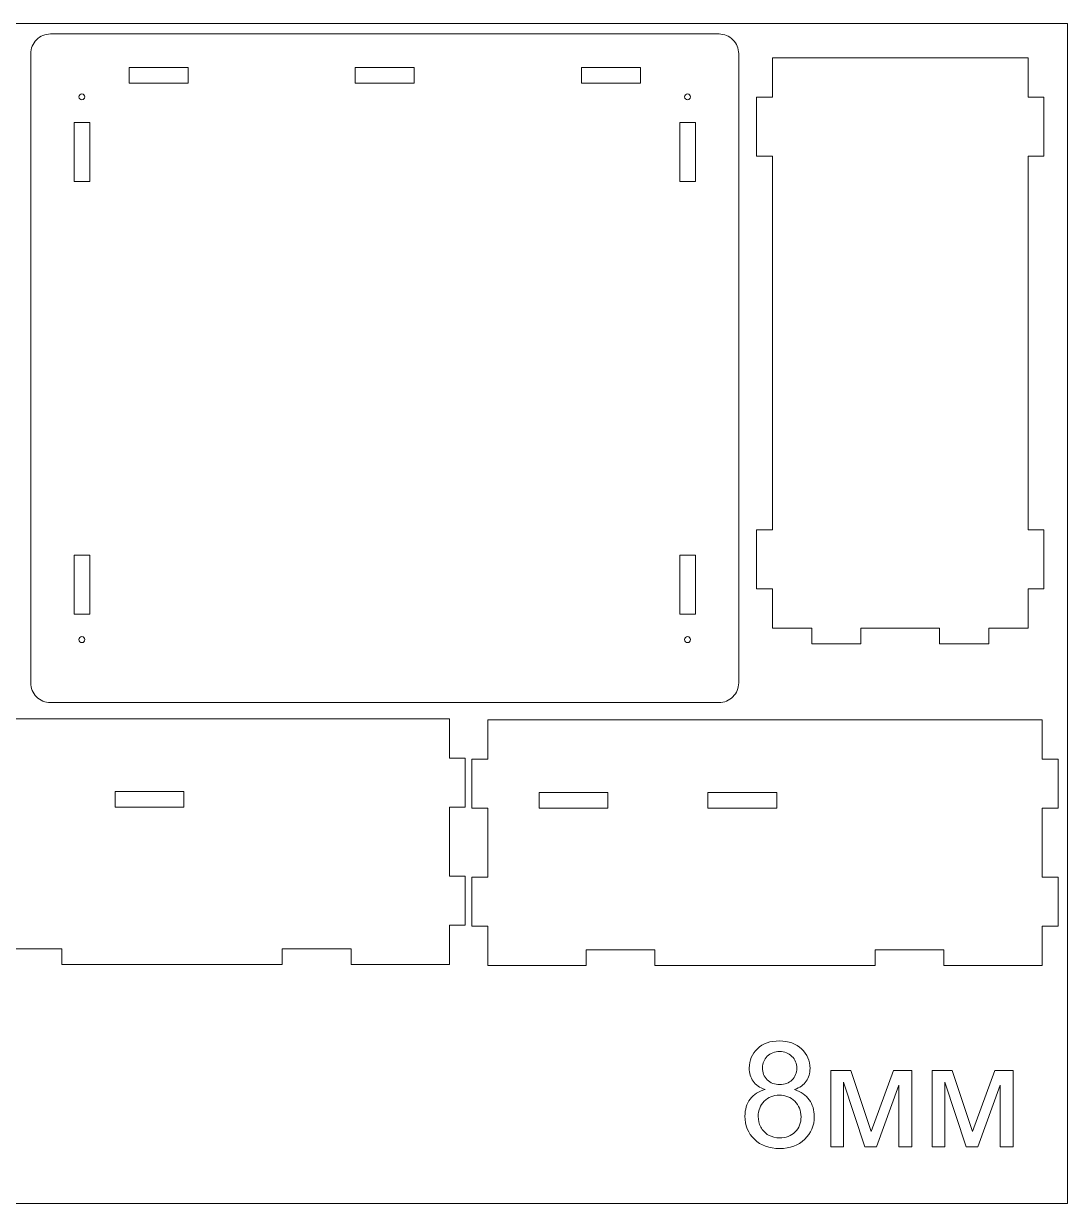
# Model space of a CAD drawing. Header units: centimetres. Extents: x -89 to 95, y -62 to 62.
# Drawn here: x -51.1 to 2, y 1.4 to 61.4 of the extents above; entities that cross this region are included whole.
import ezdxf

# ---------------------------------------------------------------- set-up
doc = ezdxf.new("R2010")
doc.units = ezdxf.units.CM
doc.header["$MEASUREMENT"] = 0
doc.layers.add('layer 1', color=7, linetype='Continuous')

msp = doc.modelspace()

# ---------------------------------------------------------------- linework, layer by layer
at = {"layer": 'layer 1', "color": 177, "lineweight": 9}
msp.add_open_spline([(-87.98653, 1.42901), (-87.98653, 1.42901), (2.01347, 1.42901), (2.01347, 1.42901), (2.01347, 1.42901), (2.01347, 1.42901), (2.01347, 61.42901), (2.01347, 61.42901), (2.01347, 61.42901), (2.01347, 61.42901), (-87.98653, 61.42901), (-87.98653, 61.42901), (-87.98653, 61.42901), (-87.98653, 61.42901), (-87.98653, 1.42901), (-87.98653, 1.42901), (-87.98653, 1.42901), (-87.98653, 1.42901), (-87.98653, 1.42901), (-87.98653, 1.42901)], degree=3, knots=[0, 0, 0, 0, 0.16666667, 0.16666667, 0.16666667, 0.16666667, 0.33333333, 0.33333333, 0.33333333, 0.33333333, 0.5, 0.5, 0.5, 0.5, 0.66666667, 0.66666667, 0.66666667, 0.66666667, 1, 1, 1, 1], dxfattribs=at)
at = {"layer": 'layer 1', "color": 250, "lineweight": 9}
for points, knots in [([(-50.70324, 27.9011), (-50.70324, 27.9011), (-50.70324, 59.9011), (-50.70324, 59.9011), (-50.70324, 59.9011), (-50.70341, 60.16614), (-50.59828, 60.4204), (-50.41098, 60.60794), (-50.41098, 60.60794), (-50.22368, 60.79548), (-49.96829, 60.90093), (-49.70324, 60.9011), (-49.70324, 60.9011), (-49.70324, 60.9011), (-15.70324, 60.9011), (-15.70324, 60.9011), (-15.70324, 60.9011), (-15.43819, 60.90126), (-15.18393, 60.79613), (-14.9964, 60.60884), (-14.9964, 60.60884), (-14.80886, 60.42154), (-14.70341, 60.16614), (-14.70324, 59.9011), (-14.70324, 59.9011), (-14.70324, 59.9011), (-14.70324, 27.9011), (-14.70324, 27.9011), (-14.70324, 27.9011), (-14.70307, 27.63605), (-14.8082, 27.38179), (-14.9955, 27.19425), (-14.9955, 27.19425), (-15.1828, 27.00672), (-15.43819, 26.90126), (-15.70324, 26.9011), (-15.70324, 26.9011), (-15.70324, 26.9011), (-49.70324, 26.9011), (-49.70324, 26.9011), (-49.70324, 26.9011), (-49.96829, 26.90093), (-50.22255, 27.00606), (-50.41008, 27.19336), (-50.41008, 27.19336), (-50.59762, 27.38066), (-50.70307, 27.63605), (-50.70324, 27.9011), (-50.70324, 27.9011), (-50.70324, 27.9011), (-50.70324, 27.9011), (-50.70324, 27.9011)], [0, 0, 0, 0, 0.07142857, 0.07142857, 0.07142857, 0.07142857, 0.14285714, 0.14285714, 0.14285714, 0.14285714, 0.21428571, 0.21428571, 0.21428571, 0.21428571, 0.28571429, 0.28571429, 0.28571429, 0.28571429, 0.35714286, 0.35714286, 0.35714286, 0.35714286, 0.42857143, 0.42857143, 0.42857143, 0.42857143, 0.5, 0.5, 0.5, 0.5, 0.57142857, 0.57142857, 0.57142857, 0.57142857, 0.64285714, 0.64285714, 0.64285714, 0.64285714, 0.71428571, 0.71428571, 0.71428571, 0.71428571, 0.78571429, 0.78571429, 0.78571429, 0.78571429, 0.85714286, 0.85714286, 0.85714286, 0.85714286, 1, 1, 1, 1]), ([(0.01061, 59.68123), (0.01061, 59.68123), (0.01061, 57.68123), (0.01061, 57.68123), (0.01061, 57.68123), (0.01061, 57.68123), (0.81061, 57.68123), (0.81061, 57.68123), (0.81061, 57.68123), (0.81061, 57.68123), (0.81061, 54.68123), (0.81061, 54.68123), (0.81061, 54.68123), (0.81061, 54.68123), (0.01061, 54.68123), (0.01061, 54.68123), (0.01061, 54.68123), (0.01061, 54.68123), (0.01061, 35.68123), (0.01061, 35.68123), (0.01061, 35.68123), (0.01061, 35.68123), (0.81061, 35.68123), (0.81061, 35.68123), (0.81061, 35.68123), (0.81061, 35.68123), (0.81061, 32.68123), (0.81061, 32.68123), (0.81061, 32.68123), (0.81061, 32.68123), (0.01061, 32.68123), (0.01061, 32.68123), (0.01061, 32.68123), (0.01061, 32.68123), (0.01061, 30.68123), (0.01061, 30.68123), (0.01061, 30.68123), (0.01061, 30.68123), (-1.98939, 30.68123), (-1.98939, 30.68123), (-1.98939, 30.68123), (-1.98939, 30.68123), (-1.98939, 29.88123), (-1.98939, 29.88123), (-1.98939, 29.88123), (-1.98939, 29.88123), (-4.48939, 29.88123), (-4.48939, 29.88123), (-4.48939, 29.88123), (-4.48939, 29.88123), (-4.48939, 30.68123), (-4.48939, 30.68123), (-4.48939, 30.68123), (-4.48939, 30.68123), (-8.48939, 30.68123), (-8.48939, 30.68123), (-8.48939, 30.68123), (-8.48939, 30.68123), (-8.48939, 29.88123), (-8.48939, 29.88123), (-8.48939, 29.88123), (-8.48939, 29.88123), (-10.98939, 29.88123), (-10.98939, 29.88123), (-10.98939, 29.88123), (-10.98939, 29.88123), (-10.98939, 30.68123), (-10.98939, 30.68123), (-10.98939, 30.68123), (-10.98939, 30.68123), (-12.98939, 30.68123), (-12.98939, 30.68123), (-12.98939, 30.68123), (-12.98939, 30.68123), (-12.98939, 32.68123), (-12.98939, 32.68123), (-12.98939, 32.68123), (-12.98939, 32.68123), (-13.78939, 32.68123), (-13.78939, 32.68123), (-13.78939, 32.68123), (-13.78939, 32.68123), (-13.78939, 35.68123), (-13.78939, 35.68123), (-13.78939, 35.68123), (-13.78939, 35.68123), (-12.98939, 35.68123), (-12.98939, 35.68123), (-12.98939, 35.68123), (-12.98939, 35.68123), (-12.98939, 54.68123), (-12.98939, 54.68123), (-12.98939, 54.68123), (-12.98939, 54.68123), (-13.78939, 54.68123), (-13.78939, 54.68123), (-13.78939, 54.68123), (-13.78939, 54.68123), (-13.78939, 57.68123), (-13.78939, 57.68123), (-13.78939, 57.68123), (-13.78939, 57.68123), (-12.98939, 57.68123), (-12.98939, 57.68123), (-12.98939, 57.68123), (-12.98939, 57.68123), (-12.98939, 59.68123), (-12.98939, 59.68123), (-12.98939, 59.68123), (-12.98939, 59.68123), (0.01061, 59.68123), (0.01061, 59.68123), (0.01061, 59.68123), (0.01061, 59.68123), (0.01061, 59.68123), (0.01061, 59.68123)], [0, 0, 0, 0, 0.03333333, 0.03333333, 0.03333333, 0.03333333, 0.06666667, 0.06666667, 0.06666667, 0.06666667, 0.1, 0.1, 0.1, 0.1, 0.13333333, 0.13333333, 0.13333333, 0.13333333, 0.16666667, 0.16666667, 0.16666667, 0.16666667, 0.2, 0.2, 0.2, 0.2, 0.23333333, 0.23333333, 0.23333333, 0.23333333, 0.26666667, 0.26666667, 0.26666667, 0.26666667, 0.3, 0.3, 0.3, 0.3, 0.33333333, 0.33333333, 0.33333333, 0.33333333, 0.36666667, 0.36666667, 0.36666667, 0.36666667, 0.4, 0.4, 0.4, 0.4, 0.43333333, 0.43333333, 0.43333333, 0.43333333, 0.46666667, 0.46666667, 0.46666667, 0.46666667, 0.5, 0.5, 0.5, 0.5, 0.53333333, 0.53333333, 0.53333333, 0.53333333, 0.56666667, 0.56666667, 0.56666667, 0.56666667, 0.6, 0.6, 0.6, 0.6, 0.63333333, 0.63333333, 0.63333333, 0.63333333, 0.66666667, 0.66666667, 0.66666667, 0.66666667, 0.7, 0.7, 0.7, 0.7, 0.73333333, 0.73333333, 0.73333333, 0.73333333, 0.76666667, 0.76666667, 0.76666667, 0.76666667, 0.8, 0.8, 0.8, 0.8, 0.83333333, 0.83333333, 0.83333333, 0.83333333, 0.86666667, 0.86666667, 0.86666667, 0.86666667, 0.9, 0.9, 0.9, 0.9, 0.93333333, 0.93333333, 0.93333333, 0.93333333, 1, 1, 1, 1]), ([(-57.61409, 15.57781), (-57.61409, 15.57781), (-57.61409, 15.57781), (-57.61409, 15.57781), (-57.61409, 15.57781), (-57.61409, 15.57781), (-58.41409, 15.57781), (-58.41409, 15.57781), (-58.41409, 15.57781), (-58.41409, 15.57781), (-58.41409, 15.57781), (-58.41409, 15.57781), (-58.41409, 15.57781), (-58.41409, 15.57781), (-58.41409, 18.07781), (-58.41409, 18.07781), (-58.41409, 18.07781), (-58.41409, 18.07781), (-58.41409, 18.07781), (-58.41409, 18.07781), (-58.41409, 18.07781), (-58.41409, 18.07781), (-57.61409, 18.07781), (-57.61409, 18.07781), (-57.61409, 18.07781), (-57.61409, 18.07781), (-57.61409, 18.07781), (-57.61409, 18.07781), (-57.61409, 18.07781), (-57.61409, 18.07781), (-57.61409, 21.57781), (-57.61409, 21.57781), (-57.61409, 21.57781), (-57.61409, 21.57781), (-57.61409, 21.57781), (-57.61409, 21.57781), (-57.61409, 21.57781), (-57.61409, 21.57781), (-58.41409, 21.57781), (-58.41409, 21.57781), (-58.41409, 21.57781), (-58.41409, 21.57781), (-58.41409, 21.57781), (-58.41409, 21.57781), (-58.41409, 21.57781), (-58.41409, 21.57781), (-58.41409, 24.07781), (-58.41409, 24.07781), (-58.41409, 24.07781), (-58.41409, 24.07781), (-58.41409, 24.07781), (-58.41409, 24.07781), (-58.41409, 24.07781), (-58.41409, 24.07781), (-57.61409, 24.07781), (-57.61409, 24.07781), (-57.61409, 24.07781), (-57.61409, 24.07781), (-57.61409, 24.07781), (-57.61409, 24.07781), (-57.61409, 24.07781), (-57.61409, 24.07781), (-57.61409, 26.07781), (-57.61409, 26.07781), (-57.61409, 26.07781), (-57.61409, 26.07781), (-57.61409, 26.07781), (-57.61409, 26.07781), (-57.61409, 26.07781), (-57.61409, 26.07781), (-29.41409, 26.07781), (-29.41409, 26.07781), (-29.41409, 26.07781), (-29.41409, 26.07781), (-29.41409, 26.07781), (-29.41409, 26.07781), (-29.41409, 26.07781), (-29.41409, 26.07781), (-29.41409, 24.07781), (-29.41409, 24.07781), (-29.41409, 24.07781), (-29.41409, 24.07781), (-29.41409, 24.07781), (-29.41409, 24.07781), (-29.41409, 24.07781), (-29.41409, 24.07781), (-28.61409, 24.07781), (-28.61409, 24.07781), (-28.61409, 24.07781), (-28.61409, 24.07781), (-28.61409, 24.07781), (-28.61409, 24.07781), (-28.61409, 24.07781), (-28.61409, 24.07781), (-28.61409, 21.57781), (-28.61409, 21.57781), (-28.61409, 21.57781), (-28.61409, 21.57781), (-28.61409, 21.57781), (-28.61409, 21.57781), (-28.61409, 21.57781), (-28.61409, 21.57781), (-29.41409, 21.57781), (-29.41409, 21.57781), (-29.41409, 21.57781), (-29.41409, 21.57781), (-29.41409, 21.57781), (-29.41409, 21.57781), (-29.41409, 21.57781), (-29.41409, 21.57781), (-29.41409, 18.07781), (-29.41409, 18.07781), (-29.41409, 18.07781), (-29.41409, 18.07781), (-29.41409, 18.07781), (-29.41409, 18.07781), (-29.41409, 18.07781), (-29.41409, 18.07781), (-28.61409, 18.07781), (-28.61409, 18.07781), (-28.61409, 18.07781), (-28.61409, 18.07781), (-28.61409, 18.07781), (-28.61409, 18.07781), (-28.61409, 18.07781), (-28.61409, 18.07781), (-28.61409, 15.57781), (-28.61409, 15.57781), (-28.61409, 15.57781), (-28.61409, 15.57781), (-28.61409, 15.57781), (-28.61409, 15.57781), (-28.61409, 15.57781), (-28.61409, 15.57781), (-29.41409, 15.57781), (-29.41409, 15.57781), (-29.41409, 15.57781), (-29.41409, 15.57781), (-29.41409, 15.57781), (-29.41409, 15.57781), (-29.41409, 15.57781), (-29.41409, 15.57781), (-29.41409, 13.57781), (-29.41409, 13.57781), (-29.41409, 13.57781), (-29.41409, 13.57781), (-29.41409, 13.57781), (-29.41409, 13.57781), (-29.41409, 13.57781), (-29.41409, 13.57781), (-34.41409, 13.57781), (-34.41409, 13.57781), (-34.41409, 13.57781), (-34.41409, 13.57781), (-34.41409, 13.57781), (-34.41409, 13.57781), (-34.41409, 13.57781), (-34.41409, 13.57781), (-34.41409, 14.37781), (-34.41409, 14.37781), (-34.41409, 14.37781), (-34.41409, 14.37781), (-34.41409, 14.37781), (-34.41409, 14.37781), (-34.41409, 14.37781), (-34.41409, 14.37781), (-37.91409, 14.37781), (-37.91409, 14.37781), (-37.91409, 14.37781), (-37.91409, 14.37781), (-37.91409, 14.37781), (-37.91409, 14.37781), (-37.91409, 14.37781), (-37.91409, 14.37781), (-37.91409, 13.57781), (-37.91409, 13.57781), (-37.91409, 13.57781), (-37.91409, 13.57781), (-37.91409, 13.57781), (-37.91409, 13.57781), (-37.91409, 13.57781), (-37.91409, 13.57781), (-49.11409, 13.57781), (-49.11409, 13.57781), (-49.11409, 13.57781), (-49.11409, 13.57781), (-49.11409, 13.57781), (-49.11409, 13.57781), (-49.11409, 13.57781), (-49.11409, 13.57781), (-49.11409, 14.37781), (-49.11409, 14.37781), (-49.11409, 14.37781), (-49.11409, 14.37781), (-49.11409, 14.37781), (-49.11409, 14.37781), (-49.11409, 14.37781), (-49.11409, 14.37781), (-52.61409, 14.37781), (-52.61409, 14.37781), (-52.61409, 14.37781), (-52.61409, 14.37781), (-52.61409, 14.37781), (-52.61409, 14.37781), (-52.61409, 14.37781), (-52.61409, 14.37781), (-52.61409, 13.57781), (-52.61409, 13.57781), (-52.61409, 13.57781), (-52.61409, 13.57781), (-52.61409, 13.57781), (-52.61409, 13.57781), (-52.61409, 13.57781), (-52.61409, 13.57781), (-57.61409, 13.57781), (-57.61409, 13.57781), (-57.61409, 13.57781), (-57.61409, 13.57781), (-57.61409, 15.57781), (-57.61409, 15.57781)], [0, 0, 0, 0, 0.01785714, 0.01785714, 0.01785714, 0.01785714, 0.03571429, 0.03571429, 0.03571429, 0.03571429, 0.05357143, 0.05357143, 0.05357143, 0.05357143, 0.07142857, 0.07142857, 0.07142857, 0.07142857, 0.08928571, 0.08928571, 0.08928571, 0.08928571, 0.10714286, 0.10714286, 0.10714286, 0.10714286, 0.125, 0.125, 0.125, 0.125, 0.14285714, 0.14285714, 0.14285714, 0.14285714, 0.16071429, 0.16071429, 0.16071429, 0.16071429, 0.17857143, 0.17857143, 0.17857143, 0.17857143, 0.19642857, 0.19642857, 0.19642857, 0.19642857, 0.21428571, 0.21428571, 0.21428571, 0.21428571, 0.23214286, 0.23214286, 0.23214286, 0.23214286, 0.25, 0.25, 0.25, 0.25, 0.26785714, 0.26785714, 0.26785714, 0.26785714, 0.28571429, 0.28571429, 0.28571429, 0.28571429, 0.30357143, 0.30357143, 0.30357143, 0.30357143, 0.32142857, 0.32142857, 0.32142857, 0.32142857, 0.33928571, 0.33928571, 0.33928571, 0.33928571, 0.35714286, 0.35714286, 0.35714286, 0.35714286, 0.375, 0.375, 0.375, 0.375, 0.39285714, 0.39285714, 0.39285714, 0.39285714, 0.41071429, 0.41071429, 0.41071429, 0.41071429, 0.42857143, 0.42857143, 0.42857143, 0.42857143, 0.44642857, 0.44642857, 0.44642857, 0.44642857, 0.46428571, 0.46428571, 0.46428571, 0.46428571, 0.48214286, 0.48214286, 0.48214286, 0.48214286, 0.5, 0.5, 0.5, 0.5, 0.51785714, 0.51785714, 0.51785714, 0.51785714, 0.53571429, 0.53571429, 0.53571429, 0.53571429, 0.55357143, 0.55357143, 0.55357143, 0.55357143, 0.57142857, 0.57142857, 0.57142857, 0.57142857, 0.58928571, 0.58928571, 0.58928571, 0.58928571, 0.60714286, 0.60714286, 0.60714286, 0.60714286, 0.625, 0.625, 0.625, 0.625, 0.64285714, 0.64285714, 0.64285714, 0.64285714, 0.66071429, 0.66071429, 0.66071429, 0.66071429, 0.67857143, 0.67857143, 0.67857143, 0.67857143, 0.69642857, 0.69642857, 0.69642857, 0.69642857, 0.71428571, 0.71428571, 0.71428571, 0.71428571, 0.73214286, 0.73214286, 0.73214286, 0.73214286, 0.75, 0.75, 0.75, 0.75, 0.76785714, 0.76785714, 0.76785714, 0.76785714, 0.78571429, 0.78571429, 0.78571429, 0.78571429, 0.80357143, 0.80357143, 0.80357143, 0.80357143, 0.82142857, 0.82142857, 0.82142857, 0.82142857, 0.83928571, 0.83928571, 0.83928571, 0.83928571, 0.85714286, 0.85714286, 0.85714286, 0.85714286, 0.875, 0.875, 0.875, 0.875, 0.89285714, 0.89285714, 0.89285714, 0.89285714, 0.91071429, 0.91071429, 0.91071429, 0.91071429, 0.92857143, 0.92857143, 0.92857143, 0.92857143, 0.94642857, 0.94642857, 0.94642857, 0.94642857, 0.96428571, 0.96428571, 0.96428571, 0.96428571, 1, 1, 1, 1]), ([(-27.46447, 15.52113), (-27.46447, 15.52113), (-27.46447, 15.52113), (-27.46447, 15.52113), (-27.46447, 15.52113), (-27.46447, 15.52113), (-28.26447, 15.52113), (-28.26447, 15.52113), (-28.26447, 15.52113), (-28.26447, 15.52113), (-28.26447, 15.52113), (-28.26447, 15.52113), (-28.26447, 15.52113), (-28.26447, 15.52113), (-28.26447, 18.02113), (-28.26447, 18.02113), (-28.26447, 18.02113), (-28.26447, 18.02113), (-28.26447, 18.02113), (-28.26447, 18.02113), (-28.26447, 18.02113), (-28.26447, 18.02113), (-27.46447, 18.02113), (-27.46447, 18.02113), (-27.46447, 18.02113), (-27.46447, 18.02113), (-27.46447, 18.02113), (-27.46447, 18.02113), (-27.46447, 18.02113), (-27.46447, 18.02113), (-27.46447, 21.52113), (-27.46447, 21.52113), (-27.46447, 21.52113), (-27.46447, 21.52113), (-27.46447, 21.52113), (-27.46447, 21.52113), (-27.46447, 21.52113), (-27.46447, 21.52113), (-28.26447, 21.52113), (-28.26447, 21.52113), (-28.26447, 21.52113), (-28.26447, 21.52113), (-28.26447, 21.52113), (-28.26447, 21.52113), (-28.26447, 21.52113), (-28.26447, 21.52113), (-28.26447, 24.02113), (-28.26447, 24.02113), (-28.26447, 24.02113), (-28.26447, 24.02113), (-28.26447, 24.02113), (-28.26447, 24.02113), (-28.26447, 24.02113), (-28.26447, 24.02113), (-27.46447, 24.02113), (-27.46447, 24.02113), (-27.46447, 24.02113), (-27.46447, 24.02113), (-27.46447, 24.02113), (-27.46447, 24.02113), (-27.46447, 24.02113), (-27.46447, 24.02113), (-27.46447, 26.02113), (-27.46447, 26.02113), (-27.46447, 26.02113), (-27.46447, 26.02113), (-27.46447, 26.02113), (-27.46447, 26.02113), (-27.46447, 26.02113), (-27.46447, 26.02113), (0.73553, 26.02113), (0.73553, 26.02113), (0.73553, 26.02113), (0.73553, 26.02113), (0.73553, 26.02113), (0.73553, 26.02113), (0.73553, 26.02113), (0.73553, 26.02113), (0.73553, 24.02113), (0.73553, 24.02113), (0.73553, 24.02113), (0.73553, 24.02113), (0.73553, 24.02113), (0.73553, 24.02113), (0.73553, 24.02113), (0.73553, 24.02113), (1.53553, 24.02113), (1.53553, 24.02113), (1.53553, 24.02113), (1.53553, 24.02113), (1.53553, 24.02113), (1.53553, 24.02113), (1.53553, 24.02113), (1.53553, 24.02113), (1.53553, 21.52113), (1.53553, 21.52113), (1.53553, 21.52113), (1.53553, 21.52113), (1.53553, 21.52113), (1.53553, 21.52113), (1.53553, 21.52113), (1.53553, 21.52113), (0.73553, 21.52113), (0.73553, 21.52113), (0.73553, 21.52113), (0.73553, 21.52113), (0.73553, 21.52113), (0.73553, 21.52113), (0.73553, 21.52113), (0.73553, 21.52113), (0.73553, 18.02113), (0.73553, 18.02113), (0.73553, 18.02113), (0.73553, 18.02113), (0.73553, 18.02113), (0.73553, 18.02113), (0.73553, 18.02113), (0.73553, 18.02113), (1.53553, 18.02113), (1.53553, 18.02113), (1.53553, 18.02113), (1.53553, 18.02113), (1.53553, 18.02113), (1.53553, 18.02113), (1.53553, 18.02113), (1.53553, 18.02113), (1.53553, 15.52113), (1.53553, 15.52113), (1.53553, 15.52113), (1.53553, 15.52113), (1.53553, 15.52113), (1.53553, 15.52113), (1.53553, 15.52113), (1.53553, 15.52113), (0.73553, 15.52113), (0.73553, 15.52113), (0.73553, 15.52113), (0.73553, 15.52113), (0.73553, 15.52113), (0.73553, 15.52113), (0.73553, 15.52113), (0.73553, 15.52113), (0.73553, 13.52113), (0.73553, 13.52113), (0.73553, 13.52113), (0.73553, 13.52113), (0.73553, 13.52113), (0.73553, 13.52113), (0.73553, 13.52113), (0.73553, 13.52113), (-4.26447, 13.52113), (-4.26447, 13.52113), (-4.26447, 13.52113), (-4.26447, 13.52113), (-4.26447, 13.52113), (-4.26447, 13.52113), (-4.26447, 13.52113), (-4.26447, 13.52113), (-4.26447, 14.32113), (-4.26447, 14.32113), (-4.26447, 14.32113), (-4.26447, 14.32113), (-4.26447, 14.32113), (-4.26447, 14.32113), (-4.26447, 14.32113), (-4.26447, 14.32113), (-7.76447, 14.32113), (-7.76447, 14.32113), (-7.76447, 14.32113), (-7.76447, 14.32113), (-7.76447, 14.32113), (-7.76447, 14.32113), (-7.76447, 14.32113), (-7.76447, 14.32113), (-7.76447, 13.52113), (-7.76447, 13.52113), (-7.76447, 13.52113), (-7.76447, 13.52113), (-7.76447, 13.52113), (-7.76447, 13.52113), (-7.76447, 13.52113), (-7.76447, 13.52113), (-18.96447, 13.52113), (-18.96447, 13.52113), (-18.96447, 13.52113), (-18.96447, 13.52113), (-18.96447, 13.52113), (-18.96447, 13.52113), (-18.96447, 13.52113), (-18.96447, 13.52113), (-18.96447, 14.32113), (-18.96447, 14.32113), (-18.96447, 14.32113), (-18.96447, 14.32113), (-18.96447, 14.32113), (-18.96447, 14.32113), (-18.96447, 14.32113), (-18.96447, 14.32113), (-22.46447, 14.32113), (-22.46447, 14.32113), (-22.46447, 14.32113), (-22.46447, 14.32113), (-22.46447, 14.32113), (-22.46447, 14.32113), (-22.46447, 14.32113), (-22.46447, 14.32113), (-22.46447, 13.52113), (-22.46447, 13.52113), (-22.46447, 13.52113), (-22.46447, 13.52113), (-22.46447, 13.52113), (-22.46447, 13.52113), (-22.46447, 13.52113), (-22.46447, 13.52113), (-27.46447, 13.52113), (-27.46447, 13.52113), (-27.46447, 13.52113), (-27.46447, 13.52113), (-27.46447, 15.52113), (-27.46447, 15.52113)], [0, 0, 0, 0, 0.01785714, 0.01785714, 0.01785714, 0.01785714, 0.03571429, 0.03571429, 0.03571429, 0.03571429, 0.05357143, 0.05357143, 0.05357143, 0.05357143, 0.07142857, 0.07142857, 0.07142857, 0.07142857, 0.08928571, 0.08928571, 0.08928571, 0.08928571, 0.10714286, 0.10714286, 0.10714286, 0.10714286, 0.125, 0.125, 0.125, 0.125, 0.14285714, 0.14285714, 0.14285714, 0.14285714, 0.16071429, 0.16071429, 0.16071429, 0.16071429, 0.17857143, 0.17857143, 0.17857143, 0.17857143, 0.19642857, 0.19642857, 0.19642857, 0.19642857, 0.21428571, 0.21428571, 0.21428571, 0.21428571, 0.23214286, 0.23214286, 0.23214286, 0.23214286, 0.25, 0.25, 0.25, 0.25, 0.26785714, 0.26785714, 0.26785714, 0.26785714, 0.28571429, 0.28571429, 0.28571429, 0.28571429, 0.30357143, 0.30357143, 0.30357143, 0.30357143, 0.32142857, 0.32142857, 0.32142857, 0.32142857, 0.33928571, 0.33928571, 0.33928571, 0.33928571, 0.35714286, 0.35714286, 0.35714286, 0.35714286, 0.375, 0.375, 0.375, 0.375, 0.39285714, 0.39285714, 0.39285714, 0.39285714, 0.41071429, 0.41071429, 0.41071429, 0.41071429, 0.42857143, 0.42857143, 0.42857143, 0.42857143, 0.44642857, 0.44642857, 0.44642857, 0.44642857, 0.46428571, 0.46428571, 0.46428571, 0.46428571, 0.48214286, 0.48214286, 0.48214286, 0.48214286, 0.5, 0.5, 0.5, 0.5, 0.51785714, 0.51785714, 0.51785714, 0.51785714, 0.53571429, 0.53571429, 0.53571429, 0.53571429, 0.55357143, 0.55357143, 0.55357143, 0.55357143, 0.57142857, 0.57142857, 0.57142857, 0.57142857, 0.58928571, 0.58928571, 0.58928571, 0.58928571, 0.60714286, 0.60714286, 0.60714286, 0.60714286, 0.625, 0.625, 0.625, 0.625, 0.64285714, 0.64285714, 0.64285714, 0.64285714, 0.66071429, 0.66071429, 0.66071429, 0.66071429, 0.67857143, 0.67857143, 0.67857143, 0.67857143, 0.69642857, 0.69642857, 0.69642857, 0.69642857, 0.71428571, 0.71428571, 0.71428571, 0.71428571, 0.73214286, 0.73214286, 0.73214286, 0.73214286, 0.75, 0.75, 0.75, 0.75, 0.76785714, 0.76785714, 0.76785714, 0.76785714, 0.78571429, 0.78571429, 0.78571429, 0.78571429, 0.80357143, 0.80357143, 0.80357143, 0.80357143, 0.82142857, 0.82142857, 0.82142857, 0.82142857, 0.83928571, 0.83928571, 0.83928571, 0.83928571, 0.85714286, 0.85714286, 0.85714286, 0.85714286, 0.875, 0.875, 0.875, 0.875, 0.89285714, 0.89285714, 0.89285714, 0.89285714, 0.91071429, 0.91071429, 0.91071429, 0.91071429, 0.92857143, 0.92857143, 0.92857143, 0.92857143, 0.94642857, 0.94642857, 0.94642857, 0.94642857, 0.96428571, 0.96428571, 0.96428571, 0.96428571, 1, 1, 1, 1]), ([(-13.36263, 7.2165), (-13.63597, 7.31635), (-13.83816, 7.45988), (-13.97046, 7.64461), (-13.97046, 7.64461), (-14.10152, 7.83058), (-14.16767, 8.05274), (-14.16767, 8.3111), (-14.16767, 8.3111), (-14.16767, 8.70177), (-14.02788, 9.02877), (-13.7483, 9.29462), (-13.7483, 9.29462), (-13.46747, 9.56048), (-13.09553, 9.69402), (-12.62998, 9.69402), (-12.62998, 9.69402), (-12.16318, 9.69402), (-11.78625, 9.55798), (-11.50168, 9.28589), (-11.50168, 9.28589), (-11.2171, 9.0138), (-11.07482, 8.68304), (-11.07482, 8.29238), (-11.07482, 8.29238), (-11.07482, 8.04401), (-11.13972, 7.82683), (-11.26953, 7.64336), (-11.26953, 7.64336), (-11.39933, 7.45864), (-11.59653, 7.31635), (-11.86238, 7.2165), (-11.86238, 7.2165), (-11.53413, 7.10916), (-11.28575, 6.93692), (-11.11476, 6.69728), (-11.11476, 6.69728), (-10.94377, 6.45889), (-10.85764, 6.17432), (-10.85764, 5.84232), (-10.85764, 5.84232), (-10.85764, 5.38425), (-11.0199, 4.99983), (-11.34316, 4.6878), (-11.34316, 4.6878), (-11.66768, 4.37577), (-12.09329, 4.21976), (-12.62124, 4.21976), (-12.62124, 4.21976), (-13.1492, 4.21976), (-13.57481, 4.37577), (-13.89932, 4.68905), (-13.89932, 4.68905), (-14.22259, 5.00233), (-14.38484, 5.39299), (-14.38484, 5.86104), (-14.38484, 5.86104), (-14.38484, 6.20926), (-14.29622, 6.50132), (-14.11899, 6.73597), (-14.11899, 6.73597), (-13.94176, 6.97187), (-13.68964, 7.13163), (-13.36263, 7.2165)], [0, 0, 0, 0, 0.05882353, 0.05882353, 0.05882353, 0.05882353, 0.11764706, 0.11764706, 0.11764706, 0.11764706, 0.17647059, 0.17647059, 0.17647059, 0.17647059, 0.23529412, 0.23529412, 0.23529412, 0.23529412, 0.29411765, 0.29411765, 0.29411765, 0.29411765, 0.35294118, 0.35294118, 0.35294118, 0.35294118, 0.41176471, 0.41176471, 0.41176471, 0.41176471, 0.47058824, 0.47058824, 0.47058824, 0.47058824, 0.52941176, 0.52941176, 0.52941176, 0.52941176, 0.58823529, 0.58823529, 0.58823529, 0.58823529, 0.64705882, 0.64705882, 0.64705882, 0.64705882, 0.70588235, 0.70588235, 0.70588235, 0.70588235, 0.76470588, 0.76470588, 0.76470588, 0.76470588, 0.82352941, 0.82352941, 0.82352941, 0.82352941, 0.88235294, 0.88235294, 0.88235294, 0.88235294, 1, 1, 1, 1]), ([(-13.49368, 8.33482), (-13.49368, 8.0802), (-13.41255, 7.87301), (-13.25155, 7.712), (-13.25155, 7.712), (-13.08929, 7.551), (-12.87711, 7.46987), (-12.61375, 7.46987), (-12.61375, 7.46987), (-12.35789, 7.46987), (-12.1507, 7.54975), (-11.98969, 7.70951), (-11.98969, 7.70951), (-11.82868, 7.86927), (-11.74881, 8.06522), (-11.74881, 8.29737), (-11.74881, 8.29737), (-11.74881, 8.53951), (-11.83118, 8.74295), (-11.99718, 8.90771), (-11.99718, 8.90771), (-12.16193, 9.07246), (-12.37037, 9.15483), (-12.62124, 9.15483), (-12.62124, 9.15483), (-12.87461, 9.15483), (-13.08305, 9.07371), (-13.2478, 8.9127), (-13.2478, 8.9127), (-13.41131, 8.75169), (-13.49368, 8.55948), (-13.49368, 8.33482)], [0, 0, 0, 0, 0.11111111, 0.11111111, 0.11111111, 0.11111111, 0.22222222, 0.22222222, 0.22222222, 0.22222222, 0.33333333, 0.33333333, 0.33333333, 0.33333333, 0.44444444, 0.44444444, 0.44444444, 0.44444444, 0.55555556, 0.55555556, 0.55555556, 0.55555556, 0.66666667, 0.66666667, 0.66666667, 0.66666667, 0.77777778, 0.77777778, 0.77777778, 0.77777778, 1, 1, 1, 1]), ([(-10.01017, 8.19628), (-10.01017, 8.19628), (-8.99669, 8.19628), (-8.99669, 8.19628), (-8.99669, 8.19628), (-8.99669, 8.19628), (-7.96949, 5.08595), (-7.96949, 5.08595), (-7.96949, 5.08595), (-7.96949, 5.08595), (-6.83244, 8.19628), (-6.83244, 8.19628), (-6.83244, 8.19628), (-6.83244, 8.19628), (-5.89136, 8.19628), (-5.89136, 8.19628), (-5.89136, 8.19628), (-5.89136, 8.19628), (-5.89136, 4.30962), (-5.89136, 4.30962), (-5.89136, 4.30962), (-5.89136, 4.30962), (-6.55037, 4.30962), (-6.55037, 4.30962), (-6.55037, 4.30962), (-6.55037, 4.30962), (-6.55037, 7.43867), (-6.55037, 7.43867), (-6.55037, 7.43867), (-6.55037, 7.43867), (-7.6949, 4.30962), (-7.6949, 4.30962), (-7.6949, 4.30962), (-7.6949, 4.30962), (-8.28401, 4.30962), (-8.28401, 4.30962), (-8.28401, 4.30962), (-8.28401, 4.30962), (-9.36614, 7.58844), (-9.36614, 7.58844), (-9.36614, 7.58844), (-9.36614, 7.58844), (-9.36614, 4.30962), (-9.36614, 4.30962), (-9.36614, 4.30962), (-9.36614, 4.30962), (-10.01017, 4.30962), (-10.01017, 4.30962), (-10.01017, 4.30962), (-10.01017, 4.30962), (-10.01017, 8.19628), (-10.01017, 8.19628)], [0, 0, 0, 0, 0.07142857, 0.07142857, 0.07142857, 0.07142857, 0.14285714, 0.14285714, 0.14285714, 0.14285714, 0.21428571, 0.21428571, 0.21428571, 0.21428571, 0.28571429, 0.28571429, 0.28571429, 0.28571429, 0.35714286, 0.35714286, 0.35714286, 0.35714286, 0.42857143, 0.42857143, 0.42857143, 0.42857143, 0.5, 0.5, 0.5, 0.5, 0.57142857, 0.57142857, 0.57142857, 0.57142857, 0.64285714, 0.64285714, 0.64285714, 0.64285714, 0.71428571, 0.71428571, 0.71428571, 0.71428571, 0.78571429, 0.78571429, 0.78571429, 0.78571429, 0.85714286, 0.85714286, 0.85714286, 0.85714286, 1, 1, 1, 1]), ([(-4.86166, 8.19628), (-4.86166, 8.19628), (-3.84818, 8.19628), (-3.84818, 8.19628), (-3.84818, 8.19628), (-3.84818, 8.19628), (-2.82098, 5.08595), (-2.82098, 5.08595), (-2.82098, 5.08595), (-2.82098, 5.08595), (-1.68393, 8.19628), (-1.68393, 8.19628), (-1.68393, 8.19628), (-1.68393, 8.19628), (-0.74285, 8.19628), (-0.74285, 8.19628), (-0.74285, 8.19628), (-0.74285, 8.19628), (-0.74285, 4.30962), (-0.74285, 4.30962), (-0.74285, 4.30962), (-0.74285, 4.30962), (-1.40186, 4.30962), (-1.40186, 4.30962), (-1.40186, 4.30962), (-1.40186, 4.30962), (-1.40186, 7.43867), (-1.40186, 7.43867), (-1.40186, 7.43867), (-1.40186, 7.43867), (-2.54639, 4.30962), (-2.54639, 4.30962), (-2.54639, 4.30962), (-2.54639, 4.30962), (-3.1355, 4.30962), (-3.1355, 4.30962), (-3.1355, 4.30962), (-3.1355, 4.30962), (-4.21763, 7.58844), (-4.21763, 7.58844), (-4.21763, 7.58844), (-4.21763, 7.58844), (-4.21763, 4.30962), (-4.21763, 4.30962), (-4.21763, 4.30962), (-4.21763, 4.30962), (-4.86166, 4.30962), (-4.86166, 4.30962), (-4.86166, 4.30962), (-4.86166, 4.30962), (-4.86166, 8.19628), (-4.86166, 8.19628)], [0, 0, 0, 0, 0.07142857, 0.07142857, 0.07142857, 0.07142857, 0.14285714, 0.14285714, 0.14285714, 0.14285714, 0.21428571, 0.21428571, 0.21428571, 0.21428571, 0.28571429, 0.28571429, 0.28571429, 0.28571429, 0.35714286, 0.35714286, 0.35714286, 0.35714286, 0.42857143, 0.42857143, 0.42857143, 0.42857143, 0.5, 0.5, 0.5, 0.5, 0.57142857, 0.57142857, 0.57142857, 0.57142857, 0.64285714, 0.64285714, 0.64285714, 0.64285714, 0.71428571, 0.71428571, 0.71428571, 0.71428571, 0.78571429, 0.78571429, 0.78571429, 0.78571429, 0.85714286, 0.85714286, 0.85714286, 0.85714286, 1, 1, 1, 1]), ([(-13.71086, 5.85604), (-13.71086, 5.66758), (-13.66717, 5.4866), (-13.5798, 5.31061), (-13.5798, 5.31061), (-13.49243, 5.13588), (-13.36013, 4.99983), (-13.1829, 4.90373), (-13.1829, 4.90373), (-13.00691, 4.80762), (-12.8172, 4.75894), (-12.61625, 4.75894), (-12.61625, 4.75894), (-12.29923, 4.75894), (-12.03962, 4.86004), (-11.83617, 5.06224), (-11.83617, 5.06224), (-11.63273, 5.26443), (-11.53163, 5.52155), (-11.53163, 5.83358), (-11.53163, 5.83358), (-11.53163, 6.1506), (-11.63647, 6.41271), (-11.84491, 6.6199), (-11.84491, 6.6199), (-12.0546, 6.82708), (-12.3192, 6.93068), (-12.63747, 6.93068), (-12.63747, 6.93068), (-12.9495, 6.93068), (-13.20537, 6.82833), (-13.40756, 6.62364), (-13.40756, 6.62364), (-13.60976, 6.41895), (-13.71086, 6.16308), (-13.71086, 5.85604)], [0, 0, 0, 0, 0.1, 0.1, 0.1, 0.1, 0.2, 0.2, 0.2, 0.2, 0.3, 0.3, 0.3, 0.3, 0.4, 0.4, 0.4, 0.4, 0.5, 0.5, 0.5, 0.5, 0.6, 0.6, 0.6, 0.6, 0.7, 0.7, 0.7, 0.7, 0.8, 0.8, 0.8, 0.8, 1, 1, 1, 1])]:
    msp.add_open_spline(points, degree=3, knots=knots, dxfattribs=at)
at = {"layer": 'layer 1', "color": 1, "lineweight": 9}
for points, knots in [([(-45.70324, 58.4011), (-45.70324, 58.4011), (-42.70324, 58.4011), (-42.70324, 58.4011), (-42.70324, 58.4011), (-42.70324, 58.4011), (-42.70324, 59.2011), (-42.70324, 59.2011), (-42.70324, 59.2011), (-42.70324, 59.2011), (-45.70324, 59.2011), (-45.70324, 59.2011), (-45.70324, 59.2011), (-45.70324, 59.2011), (-45.70324, 58.4011), (-45.70324, 58.4011), (-45.70324, 58.4011), (-45.70324, 58.4011), (-45.70324, 58.4011), (-45.70324, 58.4011)], [0, 0, 0, 0, 0.16666667, 0.16666667, 0.16666667, 0.16666667, 0.33333333, 0.33333333, 0.33333333, 0.33333333, 0.5, 0.5, 0.5, 0.5, 0.66666667, 0.66666667, 0.66666667, 0.66666667, 1, 1, 1, 1]), ([(-34.20324, 58.4011), (-34.20324, 58.4011), (-31.20324, 58.4011), (-31.20324, 58.4011), (-31.20324, 58.4011), (-31.20324, 58.4011), (-31.20324, 59.2011), (-31.20324, 59.2011), (-31.20324, 59.2011), (-31.20324, 59.2011), (-34.20324, 59.2011), (-34.20324, 59.2011), (-34.20324, 59.2011), (-34.20324, 59.2011), (-34.20324, 58.4011), (-34.20324, 58.4011), (-34.20324, 58.4011), (-34.20324, 58.4011), (-34.20324, 58.4011), (-34.20324, 58.4011)], [0, 0, 0, 0, 0.16666667, 0.16666667, 0.16666667, 0.16666667, 0.33333333, 0.33333333, 0.33333333, 0.33333333, 0.5, 0.5, 0.5, 0.5, 0.66666667, 0.66666667, 0.66666667, 0.66666667, 1, 1, 1, 1]), ([(-19.70324, 59.2011), (-19.70324, 59.2011), (-22.70324, 59.2011), (-22.70324, 59.2011), (-22.70324, 59.2011), (-22.70324, 59.2011), (-22.70324, 58.4011), (-22.70324, 58.4011), (-22.70324, 58.4011), (-22.70324, 58.4011), (-19.70324, 58.4011), (-19.70324, 58.4011), (-19.70324, 58.4011), (-19.70324, 58.4011), (-19.70324, 59.2011), (-19.70324, 59.2011), (-19.70324, 59.2011), (-19.70324, 59.2011), (-19.70324, 59.2011), (-19.70324, 59.2011)], [0, 0, 0, 0, 0.16666667, 0.16666667, 0.16666667, 0.16666667, 0.33333333, 0.33333333, 0.33333333, 0.33333333, 0.5, 0.5, 0.5, 0.5, 0.66666667, 0.66666667, 0.66666667, 0.66666667, 1, 1, 1, 1]), ([(-48.10324, 57.8511), (-48.06348, 57.85112), (-48.02534, 57.83535), (-47.99721, 57.80726), (-47.99721, 57.80726), (-47.96908, 57.77916), (-47.95327, 57.74085), (-47.95324, 57.7011), (-47.95324, 57.7011), (-47.95321, 57.66134), (-47.96898, 57.6232), (-47.99708, 57.59507), (-47.99708, 57.59507), (-48.02517, 57.56694), (-48.06348, 57.55112), (-48.10324, 57.5511), (-48.10324, 57.5511), (-48.143, 57.55107), (-48.18114, 57.56684), (-48.20927, 57.59494), (-48.20927, 57.59494), (-48.2374, 57.62303), (-48.25321, 57.66134), (-48.25324, 57.7011), (-48.25324, 57.7011), (-48.25327, 57.74085), (-48.2375, 57.77899), (-48.2094, 57.80712), (-48.2094, 57.80712), (-48.18131, 57.83525), (-48.143, 57.85107), (-48.10324, 57.8511), (-48.10324, 57.8511), (-48.10324, 57.8511), (-48.10324, 57.8511), (-48.10324, 57.8511)], [0, 0, 0, 0, 0.1, 0.1, 0.1, 0.1, 0.2, 0.2, 0.2, 0.2, 0.3, 0.3, 0.3, 0.3, 0.4, 0.4, 0.4, 0.4, 0.5, 0.5, 0.5, 0.5, 0.6, 0.6, 0.6, 0.6, 0.7, 0.7, 0.7, 0.7, 0.8, 0.8, 0.8, 0.8, 1, 1, 1, 1]), ([(-17.30324, 57.8511), (-17.26348, 57.85112), (-17.22534, 57.83535), (-17.19721, 57.80726), (-17.19721, 57.80726), (-17.16908, 57.77916), (-17.15327, 57.74085), (-17.15324, 57.7011), (-17.15324, 57.7011), (-17.15321, 57.66134), (-17.16898, 57.6232), (-17.19708, 57.59507), (-17.19708, 57.59507), (-17.22517, 57.56694), (-17.26348, 57.55112), (-17.30324, 57.5511), (-17.30324, 57.5511), (-17.343, 57.55107), (-17.38114, 57.56684), (-17.40927, 57.59494), (-17.40927, 57.59494), (-17.4374, 57.62303), (-17.45321, 57.66134), (-17.45324, 57.7011), (-17.45324, 57.7011), (-17.45327, 57.74085), (-17.4375, 57.77899), (-17.4094, 57.80712), (-17.4094, 57.80712), (-17.38131, 57.83525), (-17.343, 57.85107), (-17.30324, 57.8511), (-17.30324, 57.8511), (-17.30324, 57.8511), (-17.30324, 57.8511), (-17.30324, 57.8511)], [0, 0, 0, 0, 0.1, 0.1, 0.1, 0.1, 0.2, 0.2, 0.2, 0.2, 0.3, 0.3, 0.3, 0.3, 0.4, 0.4, 0.4, 0.4, 0.5, 0.5, 0.5, 0.5, 0.6, 0.6, 0.6, 0.6, 0.7, 0.7, 0.7, 0.7, 0.8, 0.8, 0.8, 0.8, 1, 1, 1, 1]), ([(-47.70324, 53.4011), (-47.70324, 53.4011), (-47.70324, 56.4011), (-47.70324, 56.4011), (-47.70324, 56.4011), (-47.70324, 56.4011), (-48.50324, 56.4011), (-48.50324, 56.4011), (-48.50324, 56.4011), (-48.50324, 56.4011), (-48.50324, 53.4011), (-48.50324, 53.4011), (-48.50324, 53.4011), (-48.50324, 53.4011), (-47.70324, 53.4011), (-47.70324, 53.4011), (-47.70324, 53.4011), (-47.70324, 53.4011), (-47.70324, 53.4011), (-47.70324, 53.4011)], [0, 0, 0, 0, 0.16666667, 0.16666667, 0.16666667, 0.16666667, 0.33333333, 0.33333333, 0.33333333, 0.33333333, 0.5, 0.5, 0.5, 0.5, 0.66666667, 0.66666667, 0.66666667, 0.66666667, 1, 1, 1, 1]), ([(-17.70324, 53.4011), (-17.70324, 53.4011), (-16.90324, 53.4011), (-16.90324, 53.4011), (-16.90324, 53.4011), (-16.90324, 53.4011), (-16.90324, 56.4011), (-16.90324, 56.4011), (-16.90324, 56.4011), (-16.90324, 56.4011), (-17.70324, 56.4011), (-17.70324, 56.4011), (-17.70324, 56.4011), (-17.70324, 56.4011), (-17.70324, 53.4011), (-17.70324, 53.4011), (-17.70324, 53.4011), (-17.70324, 53.4011), (-17.70324, 53.4011), (-17.70324, 53.4011)], [0, 0, 0, 0, 0.16666667, 0.16666667, 0.16666667, 0.16666667, 0.33333333, 0.33333333, 0.33333333, 0.33333333, 0.5, 0.5, 0.5, 0.5, 0.66666667, 0.66666667, 0.66666667, 0.66666667, 1, 1, 1, 1]), ([(-47.70324, 34.4011), (-47.70324, 34.4011), (-48.50324, 34.4011), (-48.50324, 34.4011), (-48.50324, 34.4011), (-48.50324, 34.4011), (-48.50324, 31.4011), (-48.50324, 31.4011), (-48.50324, 31.4011), (-48.50324, 31.4011), (-47.70324, 31.4011), (-47.70324, 31.4011), (-47.70324, 31.4011), (-47.70324, 31.4011), (-47.70324, 34.4011), (-47.70324, 34.4011), (-47.70324, 34.4011), (-47.70324, 34.4011), (-47.70324, 34.4011), (-47.70324, 34.4011)], [0, 0, 0, 0, 0.16666667, 0.16666667, 0.16666667, 0.16666667, 0.33333333, 0.33333333, 0.33333333, 0.33333333, 0.5, 0.5, 0.5, 0.5, 0.66666667, 0.66666667, 0.66666667, 0.66666667, 1, 1, 1, 1]), ([(-17.70324, 31.4011), (-17.70324, 31.4011), (-16.90324, 31.4011), (-16.90324, 31.4011), (-16.90324, 31.4011), (-16.90324, 31.4011), (-16.90324, 34.4011), (-16.90324, 34.4011), (-16.90324, 34.4011), (-16.90324, 34.4011), (-17.70324, 34.4011), (-17.70324, 34.4011), (-17.70324, 34.4011), (-17.70324, 34.4011), (-17.70324, 31.4011), (-17.70324, 31.4011), (-17.70324, 31.4011), (-17.70324, 31.4011), (-17.70324, 31.4011), (-17.70324, 31.4011)], [0, 0, 0, 0, 0.16666667, 0.16666667, 0.16666667, 0.16666667, 0.33333333, 0.33333333, 0.33333333, 0.33333333, 0.5, 0.5, 0.5, 0.5, 0.66666667, 0.66666667, 0.66666667, 0.66666667, 1, 1, 1, 1]), ([(-48.10324, 30.2511), (-48.06348, 30.25112), (-48.02534, 30.23535), (-47.99721, 30.20726), (-47.99721, 30.20726), (-47.96908, 30.17916), (-47.95327, 30.14085), (-47.95324, 30.1011), (-47.95324, 30.1011), (-47.95321, 30.06134), (-47.96898, 30.0232), (-47.99708, 29.99507), (-47.99708, 29.99507), (-48.02517, 29.96694), (-48.06348, 29.95112), (-48.10324, 29.9511), (-48.10324, 29.9511), (-48.143, 29.95107), (-48.18114, 29.96684), (-48.20927, 29.99494), (-48.20927, 29.99494), (-48.2374, 30.02303), (-48.25321, 30.06134), (-48.25324, 30.1011), (-48.25324, 30.1011), (-48.25327, 30.14085), (-48.2375, 30.17899), (-48.2094, 30.20712), (-48.2094, 30.20712), (-48.18131, 30.23525), (-48.143, 30.25107), (-48.10324, 30.2511), (-48.10324, 30.2511), (-48.10324, 30.2511), (-48.10324, 30.2511), (-48.10324, 30.2511)], [0, 0, 0, 0, 0.1, 0.1, 0.1, 0.1, 0.2, 0.2, 0.2, 0.2, 0.3, 0.3, 0.3, 0.3, 0.4, 0.4, 0.4, 0.4, 0.5, 0.5, 0.5, 0.5, 0.6, 0.6, 0.6, 0.6, 0.7, 0.7, 0.7, 0.7, 0.8, 0.8, 0.8, 0.8, 1, 1, 1, 1]), ([(-17.30324, 30.2511), (-17.26348, 30.25112), (-17.22534, 30.23535), (-17.19721, 30.20726), (-17.19721, 30.20726), (-17.16908, 30.17916), (-17.15327, 30.14085), (-17.15324, 30.1011), (-17.15324, 30.1011), (-17.15321, 30.06134), (-17.16898, 30.0232), (-17.19708, 29.99507), (-17.19708, 29.99507), (-17.22517, 29.96694), (-17.26348, 29.95112), (-17.30324, 29.9511), (-17.30324, 29.9511), (-17.343, 29.95107), (-17.38114, 29.96684), (-17.40927, 29.99494), (-17.40927, 29.99494), (-17.4374, 30.02303), (-17.45321, 30.06134), (-17.45324, 30.1011), (-17.45324, 30.1011), (-17.45327, 30.14085), (-17.4375, 30.17899), (-17.4094, 30.20712), (-17.4094, 30.20712), (-17.38131, 30.23525), (-17.343, 30.25107), (-17.30324, 30.2511), (-17.30324, 30.2511), (-17.30324, 30.2511), (-17.30324, 30.2511), (-17.30324, 30.2511)], [0, 0, 0, 0, 0.1, 0.1, 0.1, 0.1, 0.2, 0.2, 0.2, 0.2, 0.3, 0.3, 0.3, 0.3, 0.4, 0.4, 0.4, 0.4, 0.5, 0.5, 0.5, 0.5, 0.6, 0.6, 0.6, 0.6, 0.7, 0.7, 0.7, 0.7, 0.8, 0.8, 0.8, 0.8, 1, 1, 1, 1]), ([(-46.41539, 22.37781), (-46.41539, 22.37781), (-42.91539, 22.37781), (-42.91539, 22.37781), (-42.91539, 22.37781), (-42.91539, 22.37781), (-42.91539, 21.57781), (-42.91539, 21.57781), (-42.91539, 21.57781), (-42.91539, 21.57781), (-46.41539, 21.57781), (-46.41539, 21.57781), (-46.41539, 21.57781), (-46.41539, 21.57781), (-46.41539, 22.37781), (-46.41539, 22.37781)], [0, 0, 0, 0, 0.2, 0.2, 0.2, 0.2, 0.4, 0.4, 0.4, 0.4, 0.6, 0.6, 0.6, 0.6, 1, 1, 1, 1]), ([(-24.85257, 22.32113), (-24.85257, 22.32113), (-21.35257, 22.32113), (-21.35257, 22.32113), (-21.35257, 22.32113), (-21.35257, 22.32113), (-21.35257, 21.52113), (-21.35257, 21.52113), (-21.35257, 21.52113), (-21.35257, 21.52113), (-24.85257, 21.52113), (-24.85257, 21.52113), (-24.85257, 21.52113), (-24.85257, 21.52113), (-24.85257, 22.32113), (-24.85257, 22.32113)], [0, 0, 0, 0, 0.2, 0.2, 0.2, 0.2, 0.4, 0.4, 0.4, 0.4, 0.6, 0.6, 0.6, 0.6, 1, 1, 1, 1]), ([(-16.26577, 22.32113), (-16.26577, 22.32113), (-12.76577, 22.32113), (-12.76577, 22.32113), (-12.76577, 22.32113), (-12.76577, 22.32113), (-12.76577, 21.52113), (-12.76577, 21.52113), (-12.76577, 21.52113), (-12.76577, 21.52113), (-16.26577, 21.52113), (-16.26577, 21.52113), (-16.26577, 21.52113), (-16.26577, 21.52113), (-16.26577, 22.32113), (-16.26577, 22.32113)], [0, 0, 0, 0, 0.2, 0.2, 0.2, 0.2, 0.4, 0.4, 0.4, 0.4, 0.6, 0.6, 0.6, 0.6, 1, 1, 1, 1])]:
    msp.add_open_spline(points, degree=3, knots=knots, dxfattribs=at)

doc.saveas('drawing.dxf')
